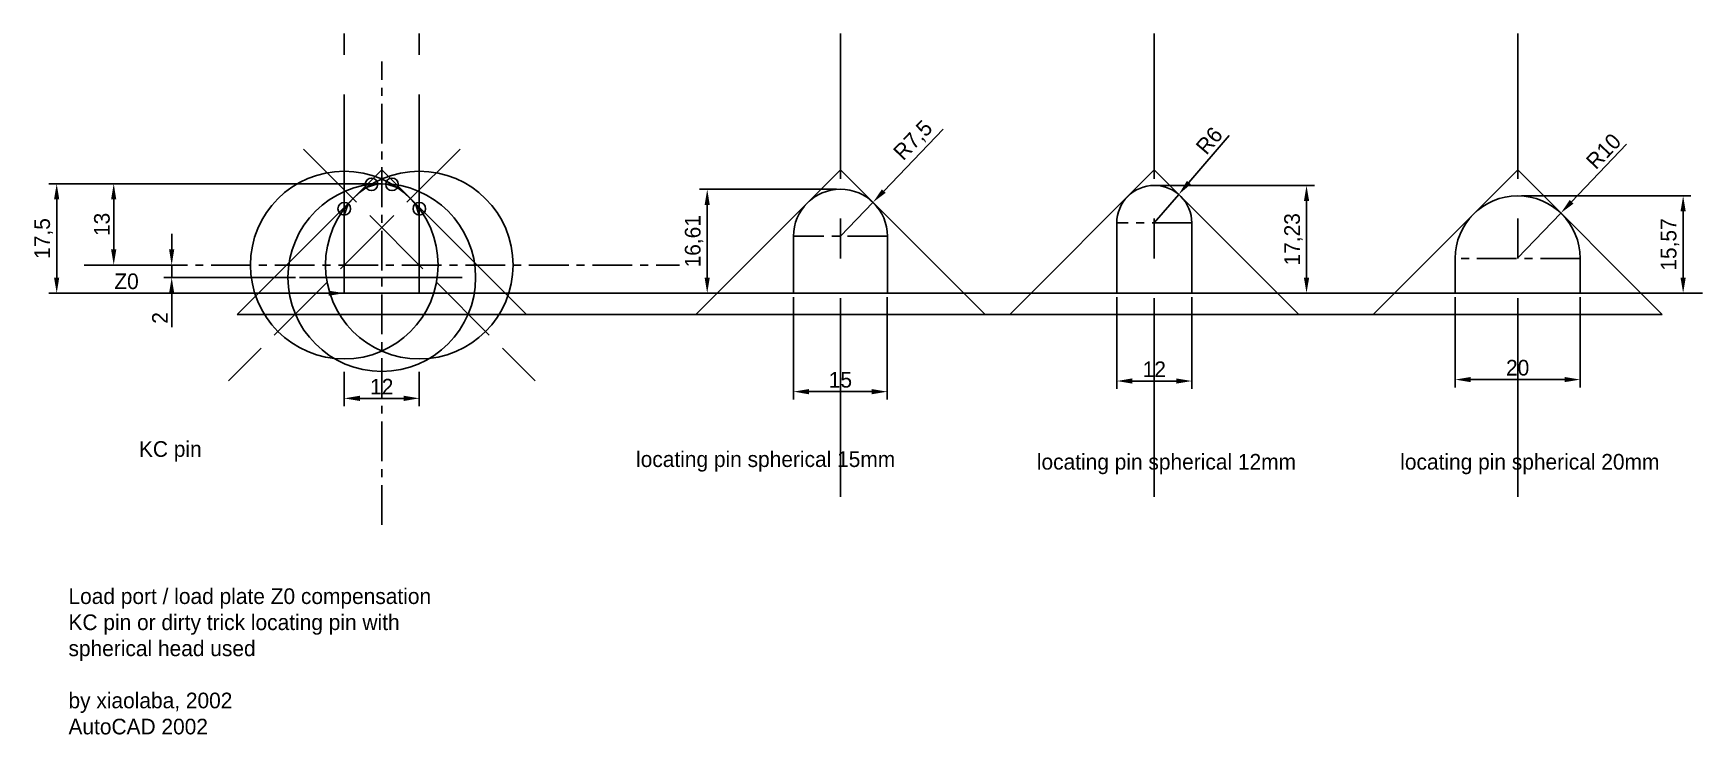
# Model space of a CAD drawing. Header units: millimetres. Extents: x 281 to 548, y 72 to 184.
import ezdxf

# ---------------------------------------------------------------- set-up
doc = ezdxf.new("R2010")
doc.units = ezdxf.units.MM
doc.linetypes.add('ACAD_ISO02W100', pattern=[15, 12, -3])
doc.linetypes.add('CENTER', pattern=[50.8, 31.75, -6.35, 6.35, -6.35])
doc.dimstyles.new('ISO-25', dxfattribs={"dimtxt": 2.5, "dimasz": 2.5, "dimexe": 1.25, "dimexo": 0.625, "dimtad": 1, "dimtxsty": 'Standard', "dimcen": 2.5, "dimadec": 0, "dimazin": 0, "dimtfac": 1, "dimtmove": 0, "dimatfit": 3, "dimfxl": 0, "dimarcsym": 0})

# ---------------------------------------------------------------- blocks, each defined once
blk = doc.blocks.new('*D1')
at = {"color": 0, "linetype": 'Continuous', "lineweight": -2}
for p, q in [((330.9, 130.17), (330.9, 124.67)), ((342.9, 130.17), (342.9, 124.67)), ((333.4, 125.92), (340.4, 125.92))]:
    blk.add_line(p, q, dxfattribs=at)
at = {"color": 0, "linetype": 'Continuous'}
for points in [[(333.4, 126.34), (333.4, 125.5), (330.9, 125.92)], [(340.4, 126.34), (340.4, 125.5), (342.9, 125.92)]]:
    blk.add_solid(points, dxfattribs=at)
at = {"layer": 'Defpoints', "color": 0, "linetype": 'Continuous'}
for p in [(330.9, 130.8), (342.9, 130.8), (342.9, 125.92)]:
    blk.add_point(p, dxfattribs=at)
at = {"color": 0, "linetype": 'Continuous', "insert": (336.9, 127.79), "char_height": 2.5, "attachment_point": 5}
blk.add_mtext('12', dxfattribs=at)
blk = doc.blocks.new('*D4')
at = {"color": 0, "linetype": 'Continuous', "lineweight": -2}
for p, q in [((302.23, 160.22), (283.67, 160.22)), ((284.92, 157.72), (284.92, 145.22)), ((298.04, 142.72), (283.67, 142.72))]:
    blk.add_line(p, q, dxfattribs=at)
at = {"color": 0, "linetype": 'Continuous'}
for points in [[(284.5, 157.72), (285.33, 157.72), (284.92, 160.22)], [(284.5, 145.22), (285.33, 145.22), (284.92, 142.72)]]:
    blk.add_solid(points, dxfattribs=at)
at = {"layer": 'Defpoints', "color": 0, "linetype": 'Continuous'}
for p in [(302.85, 160.22), (284.92, 142.72), (298.66, 142.72)]:
    blk.add_point(p, dxfattribs=at)
at = {"color": 0, "linetype": 'Continuous', "insert": (282.83, 151.47), "char_height": 2.5, "attachment_point": 5, "rotation": 90}
blk.add_mtext('17,5', dxfattribs=at)
blk = doc.blocks.new('*D5')
at = {"color": 0, "linetype": 'Continuous', "lineweight": -2}
for p, q in [((409.62, 159.33), (387.69, 159.33)), ((388.94, 156.83), (388.94, 145.22)), ((343.53, 142.72), (390.19, 142.72))]:
    blk.add_line(p, q, dxfattribs=at)
at = {"color": 0, "linetype": 'Continuous'}
for points in [[(388.52, 156.83), (389.35, 156.83), (388.94, 159.33)], [(388.52, 145.22), (389.35, 145.22), (388.94, 142.72)]]:
    blk.add_solid(points, dxfattribs=at)
at = {"layer": 'Defpoints', "color": 0, "linetype": 'Continuous'}
for p in [(410.24, 159.33), (342.9, 142.72), (388.94, 142.72)]:
    blk.add_point(p, dxfattribs=at)
at = {"color": 0, "linetype": 'Continuous', "insert": (386.85, 151.03), "char_height": 2.5, "attachment_point": 5, "rotation": 90}
blk.add_mtext('16,61', dxfattribs=at)
blk = doc.blocks.new('*D7')
at = {"color": 0, "linetype": 'Continuous', "lineweight": -2}
for p, q in [((426.66, 168.93), (417.17, 159.04)), ((410.24, 151.83), (415.44, 157.24))]:
    blk.add_line(p, q, dxfattribs=at)
at = {"color": 0, "linetype": 'Continuous'}
blk.add_solid([(416.87, 159.33), (417.47, 158.76), (415.44, 157.24)], dxfattribs=at)
at = {"layer": 'Defpoints', "color": 0, "linetype": 'Continuous'}
for p in [(415.44, 157.24), (410.24, 151.83)]:
    blk.add_point(p, dxfattribs=at)
at = {"color": 0, "linetype": 'Continuous', "insert": (421.98, 167.06), "char_height": 2.5, "attachment_point": 5, "rotation": 46.1606}
blk.add_mtext('R7,5', dxfattribs=at)
blk = doc.blocks.new('*D8')
at = {"color": 0, "linetype": 'Continuous', "lineweight": -2}
for p, q in [((472.41, 167.94), (465.95, 160.41)), ((460.43, 153.95), (464.33, 158.51))]:
    blk.add_line(p, q, dxfattribs=at)
at = {"color": 0, "linetype": 'Continuous'}
blk.add_solid([(465.64, 160.68), (466.27, 160.14), (464.33, 158.51)], dxfattribs=at)
at = {"layer": 'Defpoints', "color": 0, "linetype": 'Continuous'}
for p in [(464.33, 158.51), (460.43, 153.95)]:
    blk.add_point(p, dxfattribs=at)
at = {"color": 0, "linetype": 'Continuous', "insert": (469.22, 167.11), "char_height": 2.5, "attachment_point": 5, "rotation": 49.4213}
blk.add_mtext('R6', dxfattribs=at)
blk = doc.blocks.new('*D9')
at = {"color": 0, "linetype": 'Continuous', "lineweight": -2}
for p, q in [((402.74, 142.1), (402.74, 125.74)), ((417.74, 142.1), (417.74, 125.74)), ((405.24, 126.99), (415.24, 126.99))]:
    blk.add_line(p, q, dxfattribs=at)
at = {"color": 0, "linetype": 'Continuous'}
for points in [[(405.24, 127.41), (405.24, 126.57), (402.74, 126.99)], [(415.24, 127.41), (415.24, 126.57), (417.74, 126.99)]]:
    blk.add_solid(points, dxfattribs=at)
at = {"layer": 'Defpoints', "color": 0, "linetype": 'Continuous'}
for p in [(402.74, 142.72), (417.74, 142.72), (417.74, 126.99)]:
    blk.add_point(p, dxfattribs=at)
at = {"color": 0, "linetype": 'Continuous', "insert": (410.24, 128.87), "char_height": 2.5, "attachment_point": 5}
blk.add_mtext('15', dxfattribs=at)
blk = doc.blocks.new('*D10')
at = {"color": 0, "linetype": 'Continuous', "lineweight": -2}
for p, q in [((454.43, 142.1), (454.43, 127.44)), ((466.43, 142.1), (466.43, 127.44)), ((456.93, 128.69), (463.93, 128.69))]:
    blk.add_line(p, q, dxfattribs=at)
at = {"color": 0, "linetype": 'Continuous'}
for points in [[(456.93, 129.11), (456.93, 128.27), (454.43, 128.69)], [(463.93, 129.11), (463.93, 128.27), (466.43, 128.69)]]:
    blk.add_solid(points, dxfattribs=at)
at = {"layer": 'Defpoints', "color": 0, "linetype": 'Continuous'}
for p in [(454.43, 142.72), (466.43, 142.72), (466.43, 128.69)]:
    blk.add_point(p, dxfattribs=at)
at = {"color": 0, "linetype": 'Continuous', "insert": (460.43, 130.57), "char_height": 2.5, "attachment_point": 5}
blk.add_mtext('12', dxfattribs=at)
blk = doc.blocks.new('*D11')
at = {"color": 0, "linetype": 'Continuous', "lineweight": -2}
for p, q in [((293.96, 160.22), (292.79, 160.22)), ((294.04, 157.72), (294.04, 149.72)), ((289.94, 147.22), (295.29, 147.22))]:
    blk.add_line(p, q, dxfattribs=at)
at = {"color": 0, "linetype": 'Continuous'}
for points in [[(293.62, 157.72), (294.45, 157.72), (294.04, 160.22)], [(293.62, 149.72), (294.45, 149.72), (294.04, 147.22)]]:
    blk.add_solid(points, dxfattribs=at)
at = {"layer": 'Defpoints', "color": 0, "linetype": 'Continuous'}
for p in [(294.58, 160.22), (289.32, 147.22), (294.04, 147.22)]:
    blk.add_point(p, dxfattribs=at)
at = {"color": 0, "linetype": 'Continuous', "insert": (292.16, 153.72), "char_height": 2.5, "attachment_point": 5, "rotation": 90}
blk.add_mtext('13', dxfattribs=at)
blk = doc.blocks.new('*D12')
at = {"color": 0, "linetype": 'Continuous', "lineweight": -2}
for p, q in [((303.31, 149.72), (303.31, 152.22)), ((289.94, 147.22), (304.56, 147.22)), ((303.31, 147.22), (303.31, 145.22)), ((323.12, 145.22), (302.06, 145.22)), ((303.31, 142.72), (303.31, 137.31))]:
    blk.add_line(p, q, dxfattribs=at)
at = {"color": 0, "linetype": 'Continuous'}
for points in [[(302.89, 149.72), (303.72, 149.72), (303.31, 147.22)], [(302.89, 142.72), (303.72, 142.72), (303.31, 145.22)]]:
    blk.add_solid(points, dxfattribs=at)
at = {"layer": 'Defpoints', "color": 0, "linetype": 'Continuous'}
for p in [(289.32, 147.22), (303.31, 145.22), (323.75, 145.22)]:
    blk.add_point(p, dxfattribs=at)
at = {"color": 0, "linetype": 'Continuous', "insert": (301.43, 138.77), "char_height": 2.5, "attachment_point": 5, "rotation": 90}
blk.add_mtext('2', dxfattribs=at)
blk = doc.blocks.new('*D16')
at = {"color": 0, "linetype": 'Continuous', "lineweight": -2}
for p, q in [((535.92, 166.53), (527.16, 157.34)), ((518.53, 148.3), (525.43, 155.53))]:
    blk.add_line(p, q, dxfattribs=at)
at = {"color": 0, "linetype": 'Continuous'}
blk.add_solid([(526.86, 157.63), (527.46, 157.05), (525.43, 155.53)], dxfattribs=at)
at = {"layer": 'Defpoints', "color": 0, "linetype": 'Continuous'}
for p in [(525.43, 155.53), (518.53, 148.3)]:
    blk.add_point(p, dxfattribs=at)
at = {"color": 0, "linetype": 'Continuous', "insert": (532.27, 165.42), "char_height": 2.5, "attachment_point": 5, "rotation": 46.3603}
blk.add_mtext('R10', dxfattribs=at)
blk = doc.blocks.new('*D17')
at = {"color": 0, "linetype": 'Continuous', "lineweight": -2}
for p, q in [((508.53, 142.1), (508.53, 127.67)), ((528.53, 142.1), (528.53, 127.67)), ((511.03, 128.92), (526.03, 128.92))]:
    blk.add_line(p, q, dxfattribs=at)
at = {"color": 0, "linetype": 'Continuous'}
for points in [[(511.03, 129.34), (511.03, 128.51), (508.53, 128.92)], [(526.03, 129.34), (526.03, 128.51), (528.53, 128.92)]]:
    blk.add_solid(points, dxfattribs=at)
at = {"layer": 'Defpoints', "color": 0, "linetype": 'Continuous'}
for p in [(508.53, 142.72), (528.53, 142.72), (528.53, 128.92)]:
    blk.add_point(p, dxfattribs=at)
at = {"color": 0, "linetype": 'Continuous', "insert": (518.53, 130.8), "char_height": 2.5, "attachment_point": 5}
blk.add_mtext('20', dxfattribs=at)
blk = doc.blocks.new('*D18')
at = {"color": 0, "linetype": 'Continuous', "lineweight": -2}
for p, q in [((461.05, 159.95), (486.02, 159.95)), ((484.77, 157.45), (484.77, 145.22)), ((480.76, 142.72), (486.02, 142.72))]:
    blk.add_line(p, q, dxfattribs=at)
at = {"color": 0, "linetype": 'Continuous'}
for points in [[(484.35, 157.45), (485.19, 157.45), (484.77, 159.95)], [(484.35, 145.22), (485.19, 145.22), (484.77, 142.72)]]:
    blk.add_solid(points, dxfattribs=at)
at = {"layer": 'Defpoints', "color": 0, "linetype": 'Continuous'}
for p in [(460.43, 159.95), (480.14, 142.72), (484.77, 142.72)]:
    blk.add_point(p, dxfattribs=at)
at = {"color": 0, "linetype": 'Continuous', "insert": (482.69, 151.34), "char_height": 2.5, "attachment_point": 5, "rotation": 90}
blk.add_mtext('17,23', dxfattribs=at)
blk = doc.blocks.new('*D19')
at = {"color": 0, "linetype": 'Continuous', "lineweight": -2}
for p, q in [((519.16, 158.3), (546.24, 158.3)), ((544.99, 155.8), (544.99, 145.22)), ((538.87, 142.72), (546.24, 142.72))]:
    blk.add_line(p, q, dxfattribs=at)
at = {"color": 0, "linetype": 'Continuous'}
for points in [[(544.57, 155.8), (545.4, 155.8), (544.99, 158.3)], [(544.57, 145.22), (545.4, 145.22), (544.99, 142.72)]]:
    blk.add_solid(points, dxfattribs=at)
at = {"layer": 'Defpoints', "color": 0, "linetype": 'Continuous'}
for p in [(518.53, 158.3), (538.24, 142.72), (544.99, 142.72)]:
    blk.add_point(p, dxfattribs=at)
at = {"color": 0, "linetype": 'Continuous', "insert": (542.9, 150.51), "char_height": 2.5, "attachment_point": 5, "rotation": 90}
blk.add_mtext('15,57', dxfattribs=at)

msp = doc.modelspace()

# ---------------------------------------------------------------- linework, layer by layer
at = {"linetype": 'CENTER'}
for p, q in [((330.901, 142.724), (330.901, 184.25)), ((342.901, 142.724), (342.901, 184.25)), ((410.244, 110.198), (410.244, 184.25)), ((460.425, 110.198), (460.425, 184.25)), ((518.531, 110.198), (518.531, 184.25))]:
    msp.add_line(p, q, dxfattribs=at)
at = {"linetype": 'CENTER', "ltscale": 0.2}
for p, q in [((336.901, 105.698), (336.901, 179.75)), ((466.425, 153.952), (454.425, 153.952)), ((417.744, 151.831), (402.744, 151.831)), ((289.316, 147.224), (384.486, 147.224)), ((528.531, 148.295), (508.531, 148.295))]:
    msp.add_line(p, q, dxfattribs=at)
at = {"linetype": 'ACAD_ISO02W100'}
for p, q in [((349.414, 165.737), (312.388, 128.711)), ((324.388, 165.737), (361.414, 128.711))]:
    msp.add_line(p, q, dxfattribs=at)
at = {"linetype": 'Continuous'}
for p, q in [((336.901, 160.224), (294.582, 160.224)), ((336.901, 162.438), (313.782, 139.318)), ((334.421, 159.597), (336.262, 160.211)), ((336.901, 162.438), (360.021, 139.318)), ((337.541, 160.211), (339.381, 159.597)), ((410.244, 162.438), (387.124, 139.318)), ((410.244, 162.438), (433.363, 139.318)), ((460.425, 162.438), (437.306, 139.318)), ((460.425, 162.438), (483.545, 139.318)), ((518.531, 162.438), (495.411, 139.318)), ((518.531, 162.438), (541.651, 139.318)), ((331.528, 157.004), (330.901, 155.224)), ((342.275, 157.004), (342.901, 155.224)), ((454.425, 153.952), (454.425, 142.724)), ((466.425, 153.952), (466.425, 142.724)), ((402.744, 151.831), (402.744, 142.724)), ((417.744, 151.831), (417.744, 142.724)), ((508.531, 148.295), (508.531, 142.724)), ((528.531, 148.295), (528.531, 142.724)), ((323.75, 145.224), (349.782, 145.224)), ((330.901, 142.724), (342.901, 142.724)), ((342.901, 142.724), (548.104, 142.724)), ((313.782, 139.318), (360.021, 139.318)), ((360.021, 139.318), (541.651, 139.318))]:
    msp.add_line(p, q, dxfattribs=at)
at = {"linetype": 'Continuous', "ltscale": 0.2}
for centre in [(330.901, 147.224), (336.901, 145.224), (342.901, 147.224)]:
    msp.add_circle(centre, 15, dxfattribs=at)
at = {"linetype": 'Continuous'}
for centre in [(335.265, 160.135), (338.538, 160.135), (330.901, 156.224), (342.901, 156.224)]:
    msp.add_circle(centre, 1, dxfattribs=at)
for centre, radius in [((410.244, 151.831), 7.5), ((460.425, 153.952), 6), ((518.531, 148.295), 10)]:
    msp.add_arc(centre, radius, 0, 180, dxfattribs=at)

# ---------------------------------------------------------------- texts
at = {"linetype": 'Continuous', "insert": (298.038, 143.349), "char_height": 2.5, "attachment_point": 9}
msp.add_mtext('Z0', dxfattribs=at)
at = {"linetype": 'Continuous', "char_height": 2.5, "attachment_point": 1}
for s, insert, width in [('KC pin', (298.072, 119.072), 37.4864), ('locating pin spherical 15mm', (377.56, 117.448), 41.5178), ('locating pin spherical 12mm', (441.648, 117.034), 45), ('locating pin spherical 2{\\f????|b0|i0|c0|p54;0}mm', (499.754, 117.034), 45), ('Load port / load plate Z0 compensation\\PKC pin or dirty trick locating pin with\\Pspherical head used\\P\\Pby xiaolaba{\\f????|b0|i0|c0|p54;, 2002\\PAutoCAD 2002}', (286.805, 95.551), 137.8212)]:
    msp.add_mtext(s, dxfattribs=dict(at, insert=insert, width=width))

# ---------------------------------------------------------------- dimensions: what is measured, and where the dimension line sits
at = {"linetype": 'Continuous'}
for center, mpoint, picture, middle in [((410.244, 151.831), (415.438, 157.241), '*D7', (423.486, 165.621)), ((460.425, 153.952), (464.328, 158.509), '*D8', (470.646, 165.886)), ((518.531, 148.295), (525.432, 155.532), '*D16', (533.623, 164.122))]:
    dim = msp.add_radius_dim(center=center, mpoint=mpoint, dimstyle='ISO-25', dxfattribs=at)
    dim.commit()
    dim.dimension.update_dxf_attribs({"geometry": picture, "text_midpoint": middle, "dimtype": 164})
for base, p1, p2, picture, middle in [((284.917, 142.724), (302.852, 160.224), (298.663, 142.724), '*D4', (282.834, 151.474)), ((294.035, 147.224), (294.582, 160.224), (289.316, 147.224), '*D11', (292.16, 153.724)), ((388.936, 142.724), (410.244, 159.331), (342.901, 142.724), '*D5', (386.852, 151.028)), ((484.77, 142.724), (460.425, 159.952), (480.138, 142.724), '*D18', (482.687, 151.338)), ((544.988, 142.724), (518.531, 158.295), (538.244, 142.724), '*D19', (542.905, 150.51)), ((303.305, 145.224), (289.316, 147.224), (323.75, 145.224), '*D12', (301.43, 138.766))]:
    dim = msp.add_linear_dim(base=base, p1=p1, p2=p2, angle=90, dimstyle='ISO-25', dxfattribs=at)
    dim.commit()
    dim.dimension.update_dxf_attribs({"geometry": picture, "text_midpoint": middle})
for base, p1, p2, picture, middle in [((417.744, 126.991), (402.744, 142.724), (417.744, 142.724), '*D9', (410.244, 128.866)), ((466.425, 128.692), (454.425, 142.724), (466.425, 142.724), '*D10', (460.425, 130.567)), ((528.531, 128.922), (508.531, 142.724), (528.531, 142.724), '*D17', (518.531, 130.797)), ((342.901, 125.919), (330.901, 130.799), (342.901, 130.799), '*D1', (336.901, 127.794))]:
    dim = msp.add_linear_dim(base=base, p1=p1, p2=p2, dimstyle='ISO-25', dxfattribs=at)
    dim.commit()
    dim.dimension.update_dxf_attribs({"geometry": picture, "text_midpoint": middle})

# ---------------------------------------------------------------- leaders
at = {"linetype": 'Continuous', "annotation_type": 0, "has_hookline": 1, "hookline_direction": 1, "text_width": 3.75}
msp.add_leader([(330.901, 142.724), (298.663, 142.724)], dimstyle='ISO-25', dxfattribs=at)

doc.saveas('drawing.dxf')
